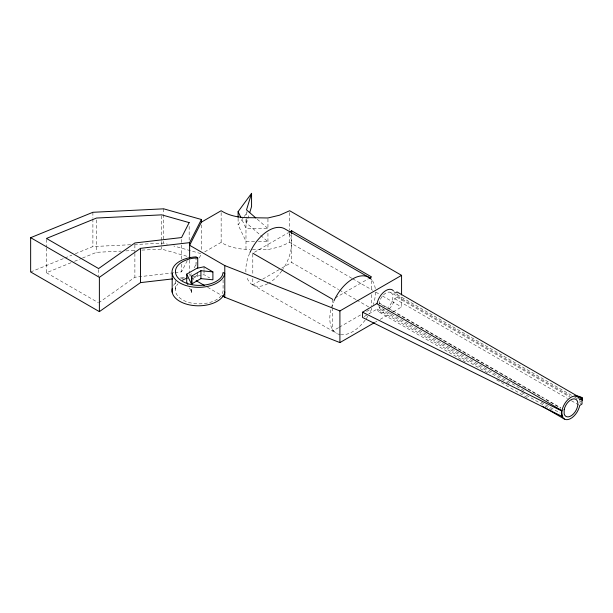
<?xml version="1.0" encoding="UTF-8"?>
<svg xmlns="http://www.w3.org/2000/svg" width="613" height="613" viewBox="0 0 613 613"><rect width="100%" height="100%" fill="white"/><g stroke="black" fill="none" stroke-linecap="round" stroke-linejoin="round"><path stroke-width="0.46" stroke-dasharray="3.06 2.3" d="M191.739 292.554L191.769 288.233L191.739 292.554L189.417 287.712M258.395 241.56L267.95 241.714L246.526 223.063L247.591 219.584M247.851 218.711L249.184 214.358M175.027 272.601L181.555 271.843L187.471 260.219M191.31 273.62L189.624 276.923L189.624 274.134M194.252 267.835L196.773 262.877M199.302 257.92L201.401 253.782L173.816 245.974M254.579 241.499L245.982 241.361L238.105 224.856L243.713 217.217M244.281 216.458L247.644 211.876M98.616 302.853L134.883 277.252L174.092 272.708M389.401 308.806A12.919 7.456 -60 0 0 394.726 298.715L397.009 297.205L397.009 293.688M204.696 251.882L221.147 242.38A35.998 20.788 0 0 0 245.982 249.276L249.805 249.338M192.911 278.471L196.788 276.233L204.029 274.693L209.677 277.95M254.456 252.257L288.325 232.702M259.414 281.045L252.801 284.861L252.801 278.34M262.716 279.137L280.892 268.64M281.712 268.165L291.627 262.441L338.598 289.558M335.219 297.933L368.26 278.854M338.522 327.671L332.736 331.012L332.736 307.741M339.349 327.196L361.647 314.316M366.605 311.458L371.562 308.592M364.183 316.546L377.148 309.059L487.818 372.949M375.263 322.185L376.911 321.235M380.198 319.335L392.535 312.216M393.354 311.741L401.576 306.99L401.576 296.753M582.35 400.534L580.067 401.852L578.542 400.979M351.839 278.279L289.665 242.38L279.635 246.824L267.95 249.621L250.755 249.353M30.65 271.957L63.967 258.372M64.84 258.012L71.851 255.154M75.361 253.721L92.892 246.572L130.661 244.725M46.458 247.981L46.458 272.739L71.054 262.709M74.564 261.276L81.59 258.41M82.471 258.05L96.525 252.318L121.098 251.115M180.176 278.018L183.954 277.582M193.156 276.678L197.731 276.333L197.731 271.712M134.431 244.541L163.702 243.116L167.38 244.15M125.826 250.886L135.274 250.426M141.894 250.104L161.74 249.131L189.164 256.893M267.95 218.856L267.95 228.526L245.982 228.182L241.254 218.274M571.462 395.285L394.726 293.252A12.919 7.456 -60 0 0 393.814 291.236M574.764 397.193L578.067 399.101M393.975 311.933L379.11 303.351L379.156 302.883A9.877 5.701 -60 0 1 390.841 292.524L570.059 395.99M397.009 297.205L569.615 396.864M579.53 402.58L581.178 403.538M394.726 298.715L567.332 398.366M571.462 400.749L578.894 405.04M352.667 278.754L372.558 290.24M375.876 292.156L379.194 294.071M382.512 295.987L401.576 306.99M379.148 302.952L560.841 407.852M397.278 313.841L425.353 330.055M426.181 330.53L437.743 337.204M438.571 337.679L448.478 343.403M449.306 343.878L468.301 354.843M471.604 356.751L499.687 372.965M500.507 373.44L512.07 380.114M512.897 380.596L522.805 386.313M523.632 386.795L542.628 397.76M545.93 399.668L560.795 408.25M378.918 305.105L379.118 306.983L525.295 391.378M380.964 309.634L509.801 384.014M541.179 402.136L560.175 413.101M521.678 392.496L552.236 410.143M379.447 312.262L465.336 361.854M496.714 379.968L528.927 398.565M339.426 290.041L355.908 299.55M356.728 300.025L369.095 307.167M252.541 284.815L336.491 333.28M196.022 275.344L197.731 276.333M191.264 277.865L195.348 280.233M207.615 287.313L221.515 295.336M46.458 272.739L97.789 302.37M257.238 219.201L267.95 228.526M379.118 306.983L379.156 307.059A9.877 5.701 -60 0 0 384.098 309.91M377.148 309.059L377.991 310.921A12.919 7.456 -60 0 0 385.906 311.626M371.562 280.67L371.562 290.907M371.562 294.631L371.562 305.803M332.736 299.366L332.736 306.806M291.627 234.518L291.627 262.441M289.665 212.596L289.665 230.281M289.665 234.005L289.665 242.38M267.95 233.231L267.95 249.621M252.801 254.142L252.801 274.616M246.526 211.761L246.526 218.351M246.526 219.293L246.526 223.063M245.982 219.385L245.982 249.276M238.105 218.259L238.105 224.856M223.078 279.888L223.078 290.96L222.473 293.604A23.938 13.823 0 0 1 190.773 302.929A23.938 13.823 0 0 1 178.031 283.75M221.147 212.596L221.147 242.38M204.029 266.778L204.029 269.413M204.029 270.295L204.029 274.693M201.401 224.933L201.401 250.993M196.022 256.878L196.022 267.03M189.624 260.173L189.624 273.199M189.164 226.419L189.164 241.66M181.555 239.461L181.555 244.219M181.555 245.177L181.555 259.46M181.555 264.218L181.555 271.843M175.418 280.792L175.418 290.026M163.702 208.826L163.702 213.592M163.702 214.542L163.702 243.116M161.74 215.799L161.74 240.564M161.74 241.514L161.74 249.131M134.883 244.878L134.883 252.495M134.883 253.445L134.883 277.252M98.616 269.521L98.616 276.187M96.525 219.937L96.525 252.318M92.892 212.29L92.892 217.998M92.892 218.956L92.892 246.572M46.458 239.407L46.458 247.024M288.945 232.955A32.305 18.651 -60 0 1 282.332 270.118M281.788 270.885A32.305 18.651 -60 0 1 268.693 283.214M267.843 283.689A32.305 18.651 -60 0 1 246.625 276.402M245.913 271.95A32.305 18.651 -60 0 1 249.981 252.518M372.42 280.7A32.305 18.651 -60 0 1 375.34 289.252M375.478 292.117A32.305 18.651 -60 0 1 373.34 304.508M371.723 308.776A32.305 18.651 -60 0 1 369.248 313.818M367.831 316.231A32.305 18.651 -60 0 1 365.739 319.35M365.187 320.101A32.305 18.651 -60 0 1 341.219 334.744M340.368 334.637A32.305 18.651 -60 0 1 331.173 308.684M331.411 307.826A32.305 18.651 -60 0 1 333.549 301.841M390.841 292.524A9.877 5.701 -60 0 1 387.715 307.826M173.594 285.359A26.436 15.264 0 0 1 176.245 282.264M181.502 278.831A26.436 15.264 0 0 1 184.751 277.49"/><path stroke-width="0.92" d="M191.792 275.988L191.739 284.647L186.712 274.141L196.788 268.325L204.029 266.778L212.903 271.904L212.903 279.812L200.926 278.631L191.792 283.903L191.792 275.988L200.926 270.716L212.903 271.904M562.144 415.867L561.608 416.173L362.559 317.48L362.559 312.209L377.079 303.443A12.919 7.456 -60 0 1 384.32 291.604A12.919 7.456 -60 0 1 393.385 290.708M238.105 217.316L238.105 211.669L251.568 193.348L246.526 209.876L255.813 217.952M249.713 212.619L251.568 206.535L251.568 193.348M189.624 258.311L189.624 242.641L201.401 219.5L163.702 208.826L92.892 212.29L30.65 237.675L30.65 271.957L99.375 311.634L140.484 282.624L172.613 278.9M201.401 219.5L201.401 222.136L189.624 245.277L224.787 265.582L339.909 310.944L401.576 275.344L401.576 294.891M99.375 311.634L99.375 277.352L140.484 248.342L189.624 242.641M201.401 222.136L221.147 210.734A35.998 20.788 0 0 0 245.982 217.63L267.95 217.975L279.635 215.178L289.665 210.734L401.576 275.344M289.152 232.227L291.627 230.794L371.562 276.946L369.087 278.379M395.492 292.815L397.009 291.934L582.005 398.741L582.005 404.013L579.722 405.515A12.919 7.456 -60 0 1 572.09 417.652A12.919 7.456 -60 0 1 562.987 417.721L561.761 413.154L562.075 410.243A12.919 7.456 -60 0 1 570.895 397.331A12.919 7.456 -60 0 1 579.722 400.059L582.005 398.741M222.335 295.811L224.787 297.228L339.909 342.59L374.443 322.66M580.825 398.779L582.35 397.898L582.35 400.534M362.559 312.209L561.608 410.902L562.029 410.656L377.033 303.849M197.731 257.866L193.156 258.219A23.938 13.823 0 0 0 182.429 281.336A23.938 13.823 0 0 0 222.473 275.145L223.078 272.501L224.787 273.49A26.436 15.264 0 0 1 197.647 287.336A26.436 15.264 0 0 1 172.038 272.547A26.436 15.264 0 0 1 196.022 256.878L197.731 257.866L197.731 268.027M574.925 395.592L580.067 396.58L582.35 397.898M368.788 277.329L284.846 228.864A32.305 18.651 -60 0 0 249.981 252.518M542.137 406.197L564.435 419.07M252.801 253.215L332.736 299.366M196.168 280.7L204.344 285.42M30.65 237.675L99.375 277.352M187.869 284.478L186.712 282.049L186.712 274.141M238.105 211.669L240.863 217.446M561.608 410.902L561.608 416.173M339.909 310.944L339.909 342.59M291.627 230.794L291.627 233.591M224.787 265.582L224.787 297.228M200.926 270.716L200.926 278.631M172.176 273.697L172.176 292.163M140.484 248.342L140.484 282.624M333.924 300.983A32.305 18.651 -60 0 1 371.355 279.375M224.787 291.949A26.436 15.264 0 0 1 195.654 305.718A26.436 15.264 0 0 1 172.215 288.715M182.429 280.256A23.938 13.823 0 0 1 187.386 278.057M564.152 409.691L564.152 413.867A9.877 5.701 -60 0 0 574.902 412.174A9.877 5.701 -60 0 0 574.902 398.963A9.877 5.701 -60 0 0 564.152 409.691M189.164 222.611L181.555 237.56L134.883 242.97L98.616 268.563L46.458 238.457L96.525 218.036L161.74 214.849L189.164 222.611"/></g></svg>
